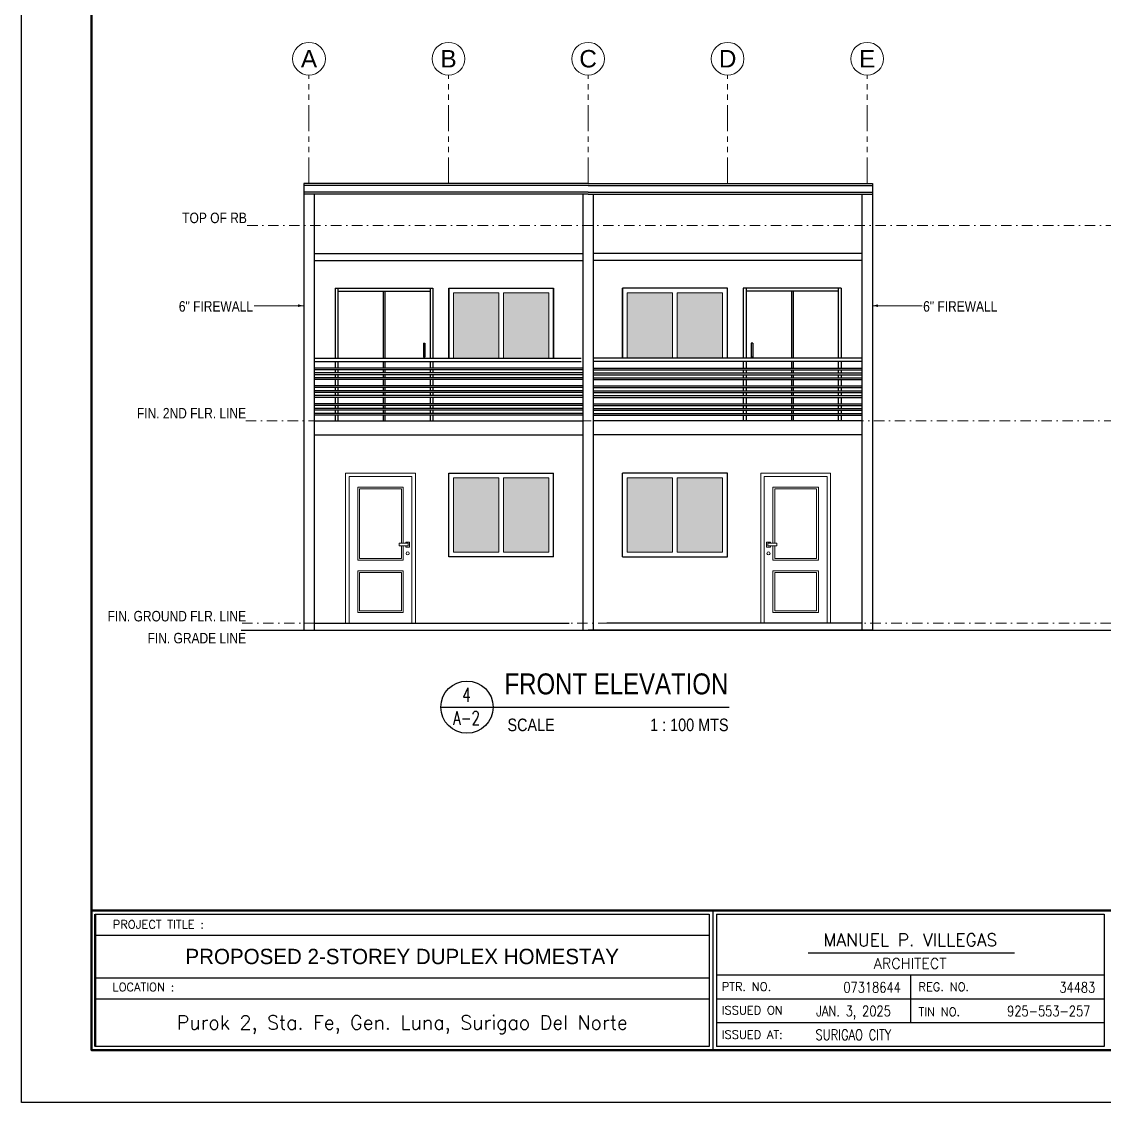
# Model space of a CAD drawing. Header units: millimetres. Extents: x 568137 to 731329, y -326076 to -191870.
# Drawn here: x 644229 to 659747, y -262676 to -247184 of the extents above; entities that cross this region are included whole.
import ezdxf
from ezdxf.enums import TextEntityAlignment as Align

# ---------------------------------------------------------------- set-up
doc = ezdxf.new("R2010")
doc.units = ezdxf.units.MM
doc.header["$LTSCALE"] = 300
doc.header["$MEASUREMENT"] = 0
doc.linetypes.add('DASHDOT', pattern=[1, 0.5, -0.25, 0, -0.25])
doc.linetypes.add('PHANTOM', pattern=[2.5, 1.25, -0.25, 0.25, -0.25, 0.25, -0.25])
doc.layers.get('DEFPOINTS').update_dxf_attribs({"color": 8})
for name, color, linetype, lineweight in [('BORDER', 5, 'Continuous', 50), ('dimensions', 8, 'Continuous', 15), ('fixtures', 251, 'Continuous', 5), ('grid', 204, 'PHANTOM', 5), ('TB-TXT', 4, 'Continuous', 35), ('TBLK', 7, 'Continuous', 40), ('text', 142, 'Continuous', 25), ('TITLE', 3, 'Continuous', 30)]:
    doc.layers.add(name, color=color, linetype=linetype, lineweight=lineweight)
for name, color, linetype in [('MOULD', 44, 'Continuous'), ('railing', 30, 'Continuous'), ('ROOFING', 4, 'Continuous'), ('wall', 140, 'Continuous'), ('WDW', 175, 'Continuous'), ('window', 8, 'Continuous')]:
    doc.layers.add(name, color=color, linetype=linetype)
doc.styles.add('ARIAL', font='arial.ttf', dxfattribs={"width": 0.8})
doc.styles.add('AVA', font='')
doc.styles.add('JESS', font='SIMPLEX')
doc.styles.add('JO4', font='ARIALN.TTF')
doc.styles.add('mar4', font='ARIALN.TTF')
doc.styles.add('PSM', font='simplex')
doc.styles.get('AVA').set_extended_font_data('AvantGarde Bk BT')
pattern_1 = [(45, (79691.51032, -40793.71443), (-0.088388347648, 0.088388347648), []), (135, (79691.51032, -40793.71443), (-0.265165042945, 0.088388347648), [0.3125, -0.1875])]
pattern_2 = [(45, (0, 0), (-0.088388347648, 0.088388347648), []), (135, (0, 0), (-0.265165042945, 0.088388347648), [0.3125, -0.1875])]

msp = doc.modelspace()

# ---------------------------------------------------------------- hatches: boundary and pattern name
at = {"layer": 'MOULD', "linetype": 'Continuous', "true_color": 0x8b8b8d}
h = msp.add_hatch(dxfattribs=at)
h.set_pattern_fill('ANSI38', color=252)
h.set_pattern_definition(pattern_2)
h.paths.add_polyline_path([(650419, -252006), (651068.9, -252006), (651068.9, -251073.1), (650419, -251073.1)])
h.paths.add_polyline_path([(651136.1, -252006), (651786, -252006), (651786, -251073.1), (651136.1, -251073.1)])
h = msp.add_hatch(dxfattribs=at)
h.set_pattern_fill('ANSI38', color=252)
h.set_pattern_definition(pattern_2)
h.paths.add_polyline_path([(654276.2, -252006), (653626.3, -252006), (653626.3, -251073.1), (654276.2, -251073.1)])
h.paths.add_polyline_path([(653559.1, -252006), (652909.2, -252006), (652909.2, -251073.1), (653559.1, -251073.1)])
h = msp.add_hatch(dxfattribs=at)
h.set_pattern_fill('ANSI38', color=252)
h.set_pattern_definition(pattern_1)
h.paths.add_polyline_path([(651136.1, -254788.9), (651786, -254788.9), (651786, -253723.1), (651136.1, -253723.1)])
h.paths.add_polyline_path([(650419, -254788.9), (651068.9, -254788.9), (651068.9, -253723.1), (650419, -253723.1)])
h = msp.add_hatch(dxfattribs=at)
h.set_pattern_fill('ANSI38', color=252)
h.set_pattern_definition(pattern_1)
h.paths.add_polyline_path([(653559.1, -253723.1), (652909.2, -253723.1), (652909.2, -254788.9), (653559.1, -254788.9)])
h.paths.add_polyline_path([(654276.2, -253723.1), (653626.3, -253723.1), (653626.3, -254788.9), (654276.2, -254788.9)])

# ---------------------------------------------------------------- linework, layer by layer
at = {"layer": 'BORDER'}
for p, q in [((685529.4, -259925.5), (645229.4, -259925.5)), ((645229.4, -259925.5), (645229.4, -261925.5)), ((685529.4, -261925.5), (645229.4, -261925.5))]:
    msp.add_line(p, q, dxfattribs=at)
at = {"layer": 'BORDER', "color": 4}
msp.add_line((645281.9, -261873), (645281.9, -259978), dxfattribs=at)
at = {"layer": 'BORDER'}
msp.add_lwpolyline([(645229.4, -233725.5), (685529.4, -233725.5), (685529.4, -261925.5), (645229.4, -261925.5)], close=True, dxfattribs=at)
at = {"layer": 'DEFPOINTS'}
msp.add_lwpolyline([(644229.4, -232975.5), (686279.4, -232975.5), (686279.4, -262675.5), (644229.4, -262675.5)], close=True, dxfattribs=at)
at = {"layer": 'dimensions'}
for p, q in [((651068.9, -251073.1), (650419, -251073.1)), ((650419, -251073.1), (650419, -252006)), ((651068.9, -252006), (651068.9, -251073.1)), ((651136.1, -252006), (651136.1, -251073.1)), ((651136.1, -251073.1), (651786, -251073.1)), ((651786, -252006), (651786, -251073.1)), ((651786, -251073.1), (651786, -252006)), ((652909.2, -252006), (652909.2, -251073.1)), ((653559.1, -251073.1), (652909.2, -251073.1)), ((652909.2, -251073.1), (652909.2, -252006)), ((653559.1, -252006), (653559.1, -251073.1)), ((653626.3, -252006), (653626.3, -251073.1)), ((653626.3, -251073.1), (654276.2, -251073.1)), ((654276.2, -251073.1), (654276.2, -252006)), ((651068.9, -253723.1), (650419, -253723.1)), ((650419, -253723.1), (650419, -254788.9)), ((651068.9, -254788.9), (651068.9, -253723.1)), ((651136.1, -254788.9), (651136.1, -253723.1)), ((651136.1, -253723.1), (651786, -253723.1)), ((651786, -254788.9), (651786, -253723.1)), ((651786, -253723.1), (651786, -254788.9)), ((652909.2, -254788.9), (652909.2, -253723.1)), ((653559.1, -253723.1), (652909.2, -253723.1)), ((652909.2, -253723.1), (652909.2, -254788.9)), ((653559.1, -254788.9), (653559.1, -253723.1)), ((653626.3, -254788.9), (653626.3, -253723.1)), ((653626.3, -253723.1), (654276.2, -253723.1)), ((654276.2, -253723.1), (654276.2, -254788.9)), ((650419, -254788.9), (651068.9, -254788.9)), ((651786, -254788.9), (651136.1, -254788.9)), ((652909.2, -254788.9), (653559.1, -254788.9)), ((654276.2, -254788.9), (653626.3, -254788.9))]:
    msp.add_line(p, q, dxfattribs=at)
at = {"layer": 'dimensions', "color": 8}
for p, q in [((647560, -251256), (648272.6, -251256)), ((657135.2, -251256), (656422.6, -251256))]:
    msp.add_line(p, q, dxfattribs=at)
at = {"layer": 'dimensions'}
for points in [[(649872.6, -255806), (649872.6, -253656), (648872.6, -253656), (648872.6, -255806)], [(654822.6, -255806), (654822.6, -253656), (655822.6, -253656), (655822.6, -255806)], [(649822.6, -255806), (649822.6, -253706), (648922.6, -253706), (648922.6, -255806)], [(648922.6, -255806), (648922.6, -253706), (649822.6, -253706), (649822.6, -255806)], [(649697.8, -254662.3), (649697.8, -253856), (649047.4, -253856), (649047.4, -254905.1), (649697.8, -254905.1), (649697.8, -254696.8)], [(654872.6, -255806), (654872.6, -253706), (655772.6, -253706), (655772.6, -255806)], [(655772.6, -255806), (655772.6, -253706), (654872.6, -253706), (654872.6, -255806)], [(654997.4, -254662.3), (654997.4, -253856), (655647.8, -253856), (655647.8, -254905.1), (654997.4, -254905.1), (654997.4, -254696.8)], [(649672.8, -254662.3), (649672.8, -253881), (649072.4, -253881), (649072.4, -254880.1), (649672.8, -254880.1), (649672.8, -254696.8)], [(655022.4, -254662.3), (655022.4, -253881), (655622.8, -253881), (655622.8, -254880.1), (655022.4, -254880.1), (655022.4, -254696.8)], [(649735.3, -254696.8), (649735.3, -254715.3), (649788.7, -254715.3), (649788.7, -254643.9), (649735.3, -254643.9), (649735.3, -254662.3)], [(654959.9, -254696.8), (654959.9, -254715.3), (654906.5, -254715.3), (654906.5, -254643.9), (654959.9, -254643.9), (654959.9, -254662.3)], [(649822.6, -255756), (649822.6, -254893.5)], [(654872.6, -255756), (654872.6, -254893.5)]]:
    msp.add_lwpolyline(points, dxfattribs=at)
for points in [[(649769.6, -254662.3), (649641.7, -254662.3), (649641.7, -254696.8), (649769.6, -254696.8)], [(654925.6, -254662.3), (655053.5, -254662.3), (655053.5, -254696.8), (654925.6, -254696.8)], [(649697.8, -255055.1), (649047.4, -255055.1), (649047.4, -255655.9), (649697.8, -255655.9)], [(649672.8, -255080.1), (649072.4, -255080.1), (649072.4, -255630.9), (649672.8, -255630.9)], [(654997.4, -255055.1), (655647.8, -255055.1), (655647.8, -255655.9), (654997.4, -255655.9)], [(655022.4, -255080.1), (655622.8, -255080.1), (655622.8, -255630.9), (655022.4, -255630.9)]]:
    msp.add_lwpolyline(points, close=True, dxfattribs=at)
for centre in [(649762, -254806), (654933.2, -254806)]:
    msp.add_circle(centre, 23.3, dxfattribs=at)
at = {"layer": 'dimensions', "color": 8}
for points in [[(648192.3, -251237.4), (648272.6, -251256), (648192.3, -251274.5)], [(656502.9, -251237.4), (656422.6, -251256), (656502.9, -251274.5)]]:
    msp.add_solid(points, dxfattribs=at)
at = {"layer": 'fixtures', "linetype": 'DASHDOT'}
for p, q in [((647462.3, -250106), (685294.1, -250106)), ((647440.9, -252906), (685294.1, -252906)), ((647389.2, -255806), (685294.1, -255806)), ((647448.2, -255906), (685294.1, -255906))]:
    msp.add_line(p, q, dxfattribs=at)
at = {"layer": 'grid'}
for p, q in [((648347.6, -249506), (648347.6, -247950.1)), ((650347.6, -249506), (650347.6, -247950.1)), ((652347.6, -249506), (652347.6, -247950.1)), ((654347.6, -249506), (654347.6, -247950.1)), ((656347.6, -249506), (656347.6, -247950.1))]:
    msp.add_line(p, q, dxfattribs=at)
at = {"layer": 'grid', "color": 8, "linetype": 'Continuous'}
for centre in [(648347.6, -247715.7), (650347.6, -247715.7), (652347.6, -247715.7), (654347.6, -247715.7), (656347.6, -247715.7)]:
    msp.add_circle(centre, 234.4, dxfattribs=at)
at = {"layer": 'railing', "linetype": 'Continuous'}
for p, q in [((648422.6, -252006), (652247.6, -252006)), ((648422.6, -252056), (652247.6, -252056)), ((652272.6, -252150.1), (648422.6, -252150.1)), ((656272.6, -252006), (652422.6, -252006)), ((656272.6, -252056), (652422.6, -252056)), ((652422.6, -252150.1), (656272.6, -252150.1)), ((652272.6, -252175.1), (648422.6, -252175.1)), ((652272.6, -252220.1), (648422.6, -252220.1)), ((652272.6, -252245.1), (648422.6, -252245.1)), ((652272.6, -252290.1), (648422.6, -252290.1)), ((652422.6, -252175.1), (656272.6, -252175.1)), ((652422.6, -252220.1), (656272.6, -252220.1)), ((652422.6, -252245.1), (656272.6, -252245.1)), ((652422.6, -252290.1), (656272.6, -252290.1)), ((652272.6, -252315.1), (648422.6, -252315.1)), ((652272.6, -252405.5), (648422.6, -252405.5)), ((652272.6, -252430.5), (648422.6, -252430.5)), ((652422.6, -252315.1), (656272.6, -252315.1)), ((652422.6, -252405.5), (656272.6, -252405.5)), ((652422.6, -252430.5), (656272.6, -252430.5)), ((652272.6, -252475.5), (648422.6, -252475.5)), ((652272.6, -252500.5), (648422.6, -252500.5)), ((652272.6, -252545.5), (648422.6, -252545.5)), ((652272.6, -252570.5), (648422.6, -252570.5)), ((652422.6, -252475.5), (656272.6, -252475.5)), ((652422.6, -252500.5), (656272.6, -252500.5)), ((652422.6, -252545.5), (656272.6, -252545.5)), ((652422.6, -252570.5), (656272.6, -252570.5)), ((652272.6, -252660.8), (648422.6, -252660.8)), ((652272.6, -252685.8), (648422.6, -252685.8)), ((652272.6, -252730.8), (648422.6, -252730.8)), ((652272.6, -252755.8), (648422.6, -252755.8)), ((652422.6, -252660.8), (656272.6, -252660.8)), ((652422.6, -252685.8), (656272.6, -252685.8)), ((652422.6, -252730.8), (656272.6, -252730.8)), ((652422.6, -252755.8), (656272.6, -252755.8)), ((652272.6, -252800.8), (648422.6, -252800.8)), ((652272.6, -252825.8), (648422.6, -252825.8)), ((652422.6, -252800.8), (656272.6, -252800.8)), ((652422.6, -252825.8), (656272.6, -252825.8))]:
    msp.add_line(p, q, dxfattribs=at)
at = {"layer": 'ROOFING', "linetype": 'Continuous'}
for p, q in [((652347.6, -249506), (648272.6, -249506)), ((652347.6, -249506), (656422.6, -249506)), ((652347.6, -249531), (648272.6, -249531)), ((652347.6, -249631), (648272.6, -249631)), ((652347.6, -249656), (648272.6, -249656)), ((652347.6, -249531), (656422.6, -249531)), ((652347.6, -249631), (656422.6, -249631)), ((652347.6, -249656), (656422.6, -249656))]:
    msp.add_line(p, q, dxfattribs=at)
at = {"layer": 'TITLE'}
msp.add_line((650237.2, -257010.5), (654367.8, -257010.5), dxfattribs=at)
at = {"layer": 'TITLE', "color": 4, "lineweight": -3}
for p, q in [((645281.9, -259978), (654084.9, -259978)), ((654084.9, -259978), (654084.9, -261873)), ((654137.4, -259925.5), (654137.4, -261925.5)), ((654189.9, -259978), (659742.4, -259978)), ((654189.9, -259978), (654189.9, -261873)), ((659742.4, -259978), (659742.4, -261873)), ((645281.9, -260278), (654084.9, -260278)), ((655502.9, -260533.6), (658457.7, -260533.6)), ((645281.9, -260890.6), (654084.9, -260890.6)), ((654189.9, -260849.4), (659742.4, -260849.4)), ((656966.1, -260849.4), (656966.1, -261531.8)), ((645281.9, -261190.6), (654084.9, -261190.6)), ((654189.9, -261190.6), (659742.4, -261190.6)), ((654189.9, -261531.8), (659742.4, -261531.8)), ((654084.9, -261873), (645281.9, -261873)), ((659742.4, -261873), (654189.9, -261873))]:
    msp.add_line(p, q, dxfattribs=at)
at = {"layer": 'TITLE'}
msp.add_circle((650611.8, -257010.5), 374.6, dxfattribs=at)
at = {"layer": 'wall', "linetype": 'Continuous'}
for p, q in [((648272.6, -249506), (648272.6, -255906)), ((656422.6, -249506), (656422.6, -255906)), ((648422.6, -249656), (648422.6, -255906)), ((652272.6, -249656), (652272.6, -255906)), ((652422.6, -249656), (652422.6, -255906)), ((656272.6, -249656), (656272.6, -255906)), ((648422.6, -250506), (652272.6, -250506)), ((656272.6, -250506), (652422.6, -250506)), ((648422.6, -250606), (652272.6, -250606)), ((656272.6, -250606), (652422.6, -250606)), ((648722.8, -251006), (648722.8, -252006)), ((648722.8, -251006), (650122.9, -251006)), ((648762.8, -251006), (648762.8, -252006)), ((648762.8, -251046.1), (650083.7, -251046.1)), ((650083.7, -251006), (650083.7, -252006)), ((650122.9, -251006), (650122.9, -252006)), ((650352.5, -251005.9), (650352.5, -252006)), ((651852.5, -251005.9), (651852.5, -252006)), ((652842.7, -251005.9), (652842.7, -252006)), ((654342.7, -251005.9), (654342.7, -252006)), ((654572.3, -251006), (654572.3, -252006)), ((655972.4, -251006), (654572.3, -251006)), ((654611.4, -251006), (654611.4, -252006)), ((655932.4, -251046.1), (654611.4, -251046.1)), ((655932.4, -251006), (655932.4, -252006)), ((655972.4, -251006), (655972.4, -252006)), ((649988.7, -251793.5), (649988.7, -251993.5)), ((649988.7, -251793.5), (650008.7, -251793.5)), ((650008.7, -251793.5), (650008.7, -251993.5)), ((654686.4, -251793.5), (654686.4, -251993.5)), ((654706.4, -251793.5), (654686.4, -251793.5)), ((654706.4, -251793.5), (654706.4, -251993.5)), ((649988.7, -251993.5), (650008.7, -251993.5)), ((654706.4, -251993.5), (654686.4, -251993.5)), ((648722.8, -252056), (648722.8, -252150.1)), ((648762, -252056), (648762, -252150.1)), ((650083.7, -252056), (650083.7, -252150.1)), ((650122.9, -252056), (650122.9, -252150.1)), ((654572.3, -252056), (654572.3, -252150.1)), ((654611.4, -252056), (654611.4, -252150.1)), ((655933.2, -252056), (655933.2, -252150.1)), ((655972.4, -252056), (655972.4, -252150.1)), ((648722.8, -252175.1), (648722.8, -252220.1)), ((648722.8, -252245.1), (648722.8, -252290.1)), ((648762, -252175.1), (648762, -252220.1)), ((648762, -252245.1), (648762, -252290.1)), ((650083.7, -252175.1), (650083.7, -252220.1)), ((650083.7, -252245.1), (650083.7, -252290.1)), ((650122.9, -252175.1), (650122.9, -252220.1)), ((650122.9, -252245.1), (650122.9, -252290.1)), ((654572.3, -252175.1), (654572.3, -252220.1)), ((654572.3, -252245.1), (654572.3, -252290.1)), ((654611.4, -252175.1), (654611.4, -252220.1)), ((654611.4, -252245.1), (654611.4, -252290.1)), ((655933.2, -252175.1), (655933.2, -252220.1)), ((655933.2, -252245.1), (655933.2, -252290.1)), ((655972.4, -252175.1), (655972.4, -252220.1)), ((655972.4, -252245.1), (655972.4, -252290.1)), ((648722.8, -252315.1), (648722.8, -252405.5)), ((648722.8, -252430.5), (648722.8, -252475.5)), ((648762, -252315.1), (648762, -252405.5)), ((648762, -252430.5), (648762, -252475.5)), ((650083.7, -252315.1), (650083.7, -252405.5)), ((650083.7, -252430.5), (650083.7, -252475.5)), ((650122.9, -252315.1), (650122.9, -252405.5)), ((650122.9, -252430.5), (650122.9, -252475.5)), ((654572.3, -252315.1), (654572.3, -252405.5)), ((654572.3, -252430.5), (654572.3, -252475.5)), ((654611.4, -252315.1), (654611.4, -252405.5)), ((654611.4, -252430.5), (654611.4, -252475.5)), ((655933.2, -252315.1), (655933.2, -252405.5)), ((655933.2, -252430.5), (655933.2, -252475.5)), ((655972.4, -252315.1), (655972.4, -252405.5)), ((655972.4, -252430.5), (655972.4, -252475.5)), ((648722.8, -252500.5), (648722.8, -252545.5)), ((648722.8, -252570.5), (648722.8, -252660.8)), ((648762, -252500.5), (648762, -252545.5)), ((648762, -252570.5), (648762, -252660.8)), ((650083.7, -252500.5), (650083.7, -252545.5)), ((650083.7, -252570.5), (650083.7, -252660.8)), ((650122.9, -252500.5), (650122.9, -252545.5)), ((650122.9, -252570.5), (650122.9, -252660.8)), ((654572.3, -252500.5), (654572.3, -252545.5)), ((654572.3, -252570.5), (654572.3, -252660.8)), ((654611.4, -252500.5), (654611.4, -252545.5)), ((654611.4, -252570.5), (654611.4, -252660.8)), ((655933.2, -252500.5), (655933.2, -252545.5)), ((655933.2, -252570.5), (655933.2, -252660.8)), ((655972.4, -252500.5), (655972.4, -252545.5)), ((655972.4, -252570.5), (655972.4, -252660.8)), ((648722.8, -252685.8), (648722.8, -252730.8)), ((648722.8, -252755.8), (648722.8, -252800.8)), ((648762, -252685.8), (648762, -252730.8)), ((648762, -252755.8), (648762, -252800.8)), ((650083.7, -252685.8), (650083.7, -252730.8)), ((650083.7, -252755.8), (650083.7, -252800.8)), ((650122.9, -252685.8), (650122.9, -252730.8)), ((650122.9, -252755.8), (650122.9, -252800.8)), ((654572.3, -252685.8), (654572.3, -252730.8)), ((654572.3, -252755.8), (654572.3, -252800.8)), ((654611.4, -252685.8), (654611.4, -252730.8)), ((654611.4, -252755.8), (654611.4, -252800.8)), ((655933.2, -252685.8), (655933.2, -252730.8)), ((655933.2, -252755.8), (655933.2, -252800.8)), ((655972.4, -252685.8), (655972.4, -252730.8)), ((655972.4, -252755.8), (655972.4, -252800.8)), ((648422.6, -252906), (652272.6, -252906)), ((648722.8, -252825.8), (648722.8, -252906)), ((648762, -252825.8), (648762, -252906)), ((650083.7, -252825.8), (650083.7, -252906)), ((650122.9, -252825.8), (650122.9, -252906)), ((656272.6, -252906), (652422.6, -252906)), ((654572.3, -252825.8), (654572.3, -252906)), ((654611.4, -252825.8), (654611.4, -252906)), ((655933.2, -252825.8), (655933.2, -252906)), ((655972.4, -252825.8), (655972.4, -252906)), ((648422.6, -253106), (652272.6, -253106)), ((656272.6, -253106), (652422.6, -253106)), ((648422.6, -255806), (652077.6, -255806)), ((656272.6, -255806), (652617.6, -255806)), ((656272.6, -255806), (656272.6, -255906)), ((647375.4, -255906), (652347.6, -255906)), ((652032, -255906), (678680.8, -255906)), ((656422.6, -255906), (652347.6, -255906))]:
    msp.add_line(p, q, dxfattribs=at)
at = {"layer": 'WDW'}
for p, q in [((649409, -251044.1), (649409, -252006)), ((649434, -251044.1), (649434, -252006)), ((655261.2, -251044.1), (655261.2, -252006)), ((655286.2, -251044.1), (655286.2, -252006)), ((649409, -252056), (649409, -252150.1)), ((649434, -252056), (649434, -252150.1)), ((655261.2, -252056), (655261.2, -252150.1)), ((655286.2, -252056), (655286.2, -252150.1)), ((649409, -252175.1), (649409, -252220.1)), ((649409, -252245.1), (649409, -252290.1)), ((649434, -252175.1), (649434, -252220.1)), ((649434, -252245.1), (649434, -252290.1)), ((655261.2, -252175.1), (655261.2, -252220.1)), ((655261.2, -252245.1), (655261.2, -252290.1)), ((655286.2, -252175.1), (655286.2, -252220.1)), ((655286.2, -252245.1), (655286.2, -252290.1)), ((649409, -252315.1), (649409, -252405.5)), ((649409, -252430.5), (649409, -252475.5)), ((649434, -252315.1), (649434, -252405.5)), ((649434, -252430.5), (649434, -252475.5)), ((655261.2, -252315.1), (655261.2, -252405.5)), ((655261.2, -252430.5), (655261.2, -252475.5)), ((655286.2, -252315.1), (655286.2, -252405.5)), ((655286.2, -252430.5), (655286.2, -252475.5)), ((649409, -252500.5), (649409, -252545.5)), ((649409, -252570.5), (649409, -252660.8)), ((649434, -252500.5), (649434, -252545.5)), ((649434, -252570.5), (649434, -252660.8)), ((655261.2, -252500.5), (655261.2, -252545.5)), ((655261.2, -252570.5), (655261.2, -252660.8)), ((655286.2, -252500.5), (655286.2, -252545.5)), ((655286.2, -252570.5), (655286.2, -252660.8)), ((649409, -252685.8), (649409, -252730.8)), ((649409, -252755.8), (649409, -252800.8)), ((649434, -252685.8), (649434, -252730.8)), ((649434, -252755.8), (649434, -252800.8)), ((655261.2, -252685.8), (655261.2, -252730.8)), ((655261.2, -252755.8), (655261.2, -252800.8)), ((655286.2, -252685.8), (655286.2, -252730.8)), ((655286.2, -252755.8), (655286.2, -252800.8)), ((649409, -252825.8), (649409, -252906)), ((649434, -252825.8), (649434, -252906)), ((655261.2, -252825.8), (655261.2, -252906)), ((655286.2, -252825.8), (655286.2, -252906))]:
    msp.add_line(p, q, dxfattribs=at)
at = {"layer": 'window', "linetype": 'Continuous'}
for p, q in [((650351.8, -251006), (651853.2, -251005.9)), ((650351.8, -252006), (650351.8, -251006)), ((651853.2, -252006), (651853.2, -251005.9)), ((652842, -252006), (652842, -251005.9)), ((654343.4, -251006), (652842, -251005.9)), ((654343.4, -252006), (654343.4, -251006)), ((650351.8, -253656), (651853.2, -253655.9)), ((650351.8, -254856.1), (650351.8, -253656)), ((651853.2, -254856.1), (651853.2, -253655.9)), ((652842, -254856.1), (652842, -253655.9)), ((654343.4, -253656), (652842, -253655.9)), ((654343.4, -254856.1), (654343.4, -253656)), ((651853.2, -254856.1), (650351.8, -254856.1)), ((652842, -254856.1), (654343.4, -254856.1))]:
    msp.add_line(p, q, dxfattribs=at)

# ---------------------------------------------------------------- texts
at = {"layer": 'grid', "style": 'ARIAL'}
for tag, p in [('A', (648347.6, -247715.7)), ('B', (650347.6, -247715.7)), ('C', (652347.6, -247715.7)), ('D', (654347.6, -247715.7)), ('E', (656347.6, -247715.7))]:
    msp.add_attdef(tag, text='', height=250, dxfattribs=at).set_placement(p, align=Align.MIDDLE_CENTER)
at = {"layer": 'TB-TXT', "linetype": 'ByBlock', "style": 'mar4'}
msp.add_text('FRONT ELEVATION', height=300, dxfattribs=at).set_placement((651149.6, -256827.4))
at = {"layer": 'TB-TXT', "style": 'PSM', "width": 0.7}
for s, p in [('4', (650605.5, -256834.1)), ('A-2', (650605.5, -257165.9))]:
    msp.add_text(s, height=200, dxfattribs=at).set_placement(p, align=Align.MIDDLE)
at = {"layer": 'TB-TXT'}
for s, height, style, p in [('SCALE', 180, 'mar4', (651192.4, -257354.7)), ('1 : 100 MTS', 180, 'mar4', (653237.5, -257354.7)), ('PROJECT TITLE :', 120, 'JESS', (645535.2, -260185.6)), ('LOCATION :', 120, 'JESS', (645531.6, -261082.8)), ('PTR. NO.', 120, 'JESS', (654262.4, -261076.8)), ('REG. NO.', 120, 'JESS', (657082.9, -261079.5)), ('ISSUED ON', 120, 'JESS', (654262.4, -261415.2)), ('TIN NO.', 120, 'JESS', (657082.9, -261437.9)), ('ISSUED AT:', 120, 'JESS', (654262.4, -261764.1))]:
    msp.add_text(s, height=height, dxfattribs=dict(at, style=style)).set_placement(p)
at = {"layer": 'TB-TXT', "linetype": 'Continuous', "style": 'PSM', "width": 0.8}
for s, p in [('07318644', (656006, -261101)), ('34483', (659101.9, -261101)), (' JAN. 3, 2025', (655534.2, -261442.2)), ('925-553-257', (658353.2, -261442.2)), ('SURIGAO CITY', (655607.6, -261783.4))]:
    msp.add_text(s, height=150, dxfattribs=at).set_placement(p)
at = {"layer": 'TBLK'}
for s, height, style, p in [('MANUEL P. VILLEGAS', 180, 'PSM', (656966.1, -260347)), ('PROPOSED 2-STOREY DUPLEX HOMESTAY', 220, 'AVA', (649683.4, -260584.3)), ('Purok 2, Sta. Fe, Gen. Luna, Surigao Del Norte', 200, 'PSM', (649683.4, -261531.8))]:
    msp.add_text(s, height=height, dxfattribs=dict(at, style=style)).set_placement(p, align=Align.MIDDLE_CENTER)
at = {"layer": 'TBLK', "style": 'PSM'}
msp.add_text('ARCHITECT', height=150, dxfattribs=at).set_placement((656963.2, -260760.2), align=Align.CENTER)
at = {"layer": 'text', "color": 6, "style": 'JO4'}
for s, p in [('TOP OF RB', (646530.6, -250072.2)), ('FIN. 2ND FLR. LINE', (645881.1, -252872.2)), ('FIN. GROUND FLR. LINE', (645461.2, -255781.3)), ('FIN. GRADE LINE', (646033.8, -256095.7))]:
    msp.add_text(s, height=150, dxfattribs=at).set_placement(p)
for p in [(647014, -251266.3), (657681.5, -251266.3)]:
    msp.add_text('6" FIREWALL', height=150, dxfattribs=at).set_placement(p, align=Align.MIDDLE_CENTER)

doc.saveas('drawing.dxf')
